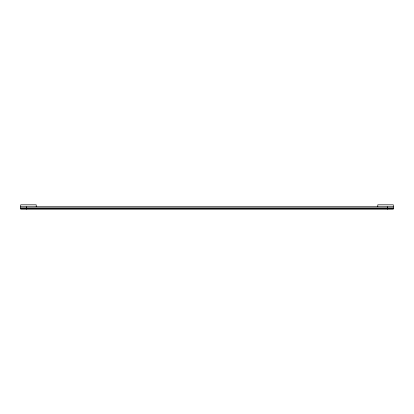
<?xml version="1.0" encoding="UTF-8"?>
<svg xmlns="http://www.w3.org/2000/svg" width="414" height="414" viewBox="0 0 414 414"><rect width="100%" height="100%" fill="white"/><g stroke="black" fill="none" stroke-linecap="round" stroke-linejoin="round"><path stroke-width="0.62" d="M20.7 206.757L393.3 206.757M20.7 207.973L393.3 207.973M20.7 208.273L393.3 208.273M387.478 206.757L387.478 209.184M377.775 206.757L377.775 204.816L393.3 204.816L393.3 209.184L20.7 209.184L20.7 204.816L36.225 204.816L36.225 206.757M26.522 206.757L26.522 209.184"/></g></svg>
